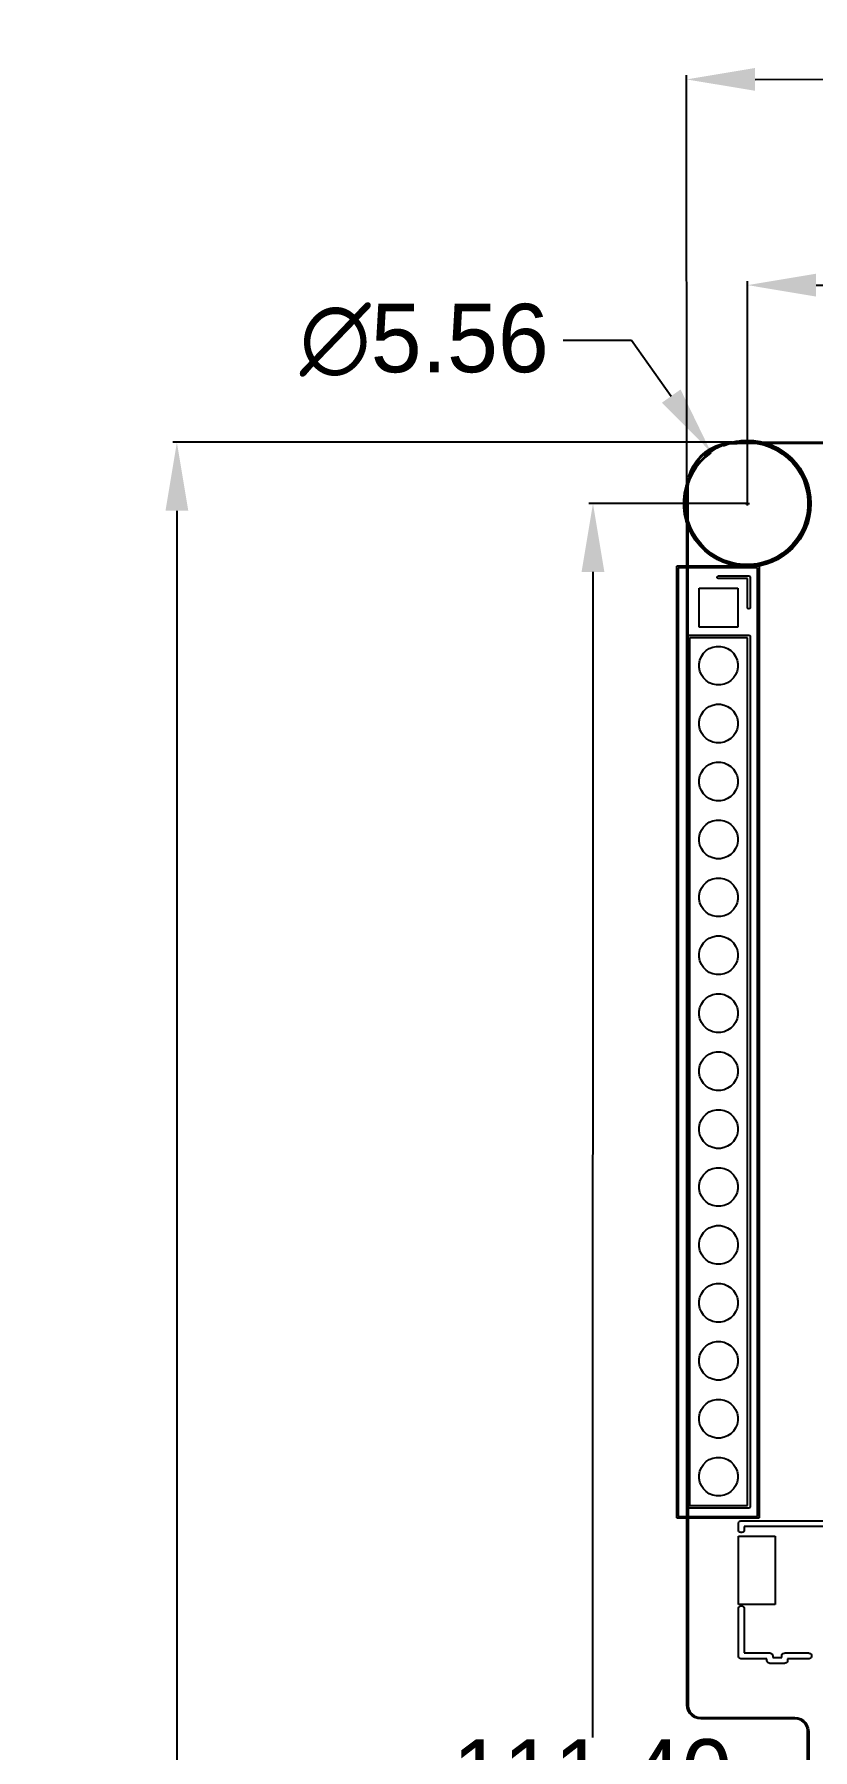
# Model space of a CAD drawing. Extents: x 99 to 187, y -188 to -32.
# Drawn here: x 98.6 to 132.7, y -106.9 to -31.7 of the extents above; entities that cross this region are included whole.
import ezdxf

# ---------------------------------------------------------------- set-up
doc = ezdxf.new("R2010")
doc.units = 0
doc.layers.get('0').update_dxf_attribs({"linetype": 'CONTINUOUS'})
doc.layers.get('Defpoints').update_dxf_attribs({"linetype": 'CONTINUOUS'})
doc.layers.add('BLACK', color=7, linetype='CONTINUOUS')
doc.dimstyles.get("Standard").update_dxf_attribs({"dimtxt": 3, "dimasz": 3, "dimexe": 0.18, "dimexo": 0.0625, "dimgap": 0.09, "dimtad": 0, "dimtih": 1, "dimtoh": 1, "dimzin": 0, "dimdsep": 46, "dimtxsty": 'Standard', "dimcen": 0.09, "dimclrd": 3, "dimclre": 3, "dimclrt": 3, "dimadec": 0, "dimazin": 0, "dimtfac": 1, "dimtofl": 0, "dimtmove": 0, "dimatfit": 3, "dimfxl": 1, "dimtolj": 1, "dimtzin": 0, "dimarcsym": 0})

# ---------------------------------------------------------------- blocks, each defined once
blk = doc.blocks.new('*D1')
at = {"color": 3, "linetype": 'Continuous', "lineweight": -2}
for p, q in [((121.765, -45.104), (124.765, -45.104)), ((124.765, -45.104), (126.501, -47.551)), ((129.754, -52.266), (129.934, -52.266)), ((129.844, -52.356), (129.844, -52.176))]:
    blk.add_line(p, q, dxfattribs=at)
at = {"color": 3, "linetype": 'Continuous'}
blk.add_solid([(126.909, -47.262), (126.093, -47.84), (128.236, -49.998)], dxfattribs=at)
at = {"layer": 'Defpoints', "color": 0, "linetype": 'Continuous'}
for p in [(128.236, -49.998), (131.451, -54.533)]:
    blk.add_point(p, dxfattribs=at)
at = {"color": 3, "linetype": 'Continuous', "insert": (115.675, -45.104), "char_height": 3, "attachment_point": 5}
blk.add_mtext('\\A1;∅5.56', dxfattribs=at)
blk = doc.blocks.new('*D2')
at = {"color": 3, "linetype": 'Continuous', "lineweight": -2}
for p, q in [((129.844, -52.203), (129.847, -42.506)), ((132.847, -42.687), (138.111, -42.689)), ((154.554, -42.695), (149.291, -42.693)), ((157.551, -52.214), (157.554, -42.517))]:
    blk.add_line(p, q, dxfattribs=at)
at = {"color": 3, "linetype": 'Continuous'}
for points in [[(132.847, -42.187), (132.847, -43.187), (129.847, -42.686)], [(154.555, -42.195), (154.554, -43.195), (157.554, -42.697)]]:
    blk.add_solid(points, dxfattribs=at)
at = {"layer": 'Defpoints', "color": 0, "linetype": 'Continuous'}
for p in [(157.554, -42.697), (129.844, -52.266), (157.551, -52.276)]:
    blk.add_point(p, dxfattribs=at)
at = {"color": 3, "linetype": 'Continuous', "insert": (143.701, -42.691), "char_height": 3, "attachment_point": 5}
blk.add_mtext('\\A1;27.71', dxfattribs=at)
blk = doc.blocks.new('*D3')
at = {"color": 3, "linetype": 'Continuous', "lineweight": -2}
for p, q in [((127.184, -51.578), (127.173, -33.487)), ((130.174, -33.665), (138.144, -33.66)), ((157.294, -33.649), (149.324, -33.654)), ((160.305, -51.559), (160.294, -33.468))]:
    blk.add_line(p, q, dxfattribs=at)
at = {"color": 3, "linetype": 'Continuous'}
for points in [[(130.173, -33.165), (130.174, -34.165), (127.174, -33.667)], [(157.294, -33.149), (157.295, -34.149), (160.294, -33.648)]]:
    blk.add_solid(points, dxfattribs=at)
at = {"layer": 'Defpoints', "color": 0, "linetype": 'Continuous'}
for p in [(160.294, -33.648), (127.184, -51.641), (160.305, -51.622)]:
    blk.add_point(p, dxfattribs=at)
at = {"color": 3, "linetype": 'Continuous', "insert": (143.734, -33.657), "char_height": 3, "attachment_point": 5}
blk.add_mtext('\\A1;33.12', dxfattribs=at)
blk = doc.blocks.new('*D9')
at = {"color": 3, "linetype": 'Continuous', "lineweight": -2}
for p, q in [((129.184, -49.578), (104.649, -49.577)), ((104.829, -52.577), (104.826, -107.356)), ((104.822, -163.241), (104.826, -110.536)), ((129.177, -166.243), (104.642, -166.241))]:
    blk.add_line(p, q, dxfattribs=at)
at = {"color": 3, "linetype": 'Continuous'}
for points in [[(104.329, -52.577), (105.329, -52.577), (104.829, -49.577)], [(104.322, -163.241), (105.322, -163.241), (104.822, -166.241)]]:
    blk.add_solid(points, dxfattribs=at)
at = {"layer": 'Defpoints', "color": 0, "linetype": 'Continuous'}
for p in [(104.829, -49.577), (129.247, -49.578), (129.24, -166.243)]:
    blk.add_point(p, dxfattribs=at)
at = {"color": 3, "linetype": 'Continuous', "insert": (104.826, -108.946), "char_height": 3, "attachment_point": 5}
blk.add_mtext('\\A1;116.66', dxfattribs=at)
blk = doc.blocks.new('*D10')
at = {"color": 3, "linetype": 'Continuous', "lineweight": -2}
for p, q in [((129.781, -52.266), (122.89, -52.262)), ((123.068, -55.262), (123.042, -106.373)), ((123.015, -160.663), (123.041, -109.553)), ((129.725, -163.667), (122.834, -163.663))]:
    blk.add_line(p, q, dxfattribs=at)
at = {"color": 3, "linetype": 'Continuous'}
for points in [[(122.568, -55.262), (123.568, -55.262), (123.07, -52.262)], [(122.515, -160.663), (123.515, -160.664), (123.014, -163.663)]]:
    blk.add_solid(points, dxfattribs=at)
at = {"layer": 'Defpoints', "color": 0, "linetype": 'Continuous'}
for p in [(129.844, -52.266), (123.014, -163.663), (129.788, -163.667)]:
    blk.add_point(p, dxfattribs=at)
at = {"color": 3, "linetype": 'Continuous', "insert": (123.042, -107.963), "char_height": 3, "attachment_point": 5}
blk.add_mtext('\\A1;111.40', dxfattribs=at)

msp = doc.modelspace()

# ---------------------------------------------------------------- linework, layer by layer
at = {"linetype": 'Continuous'}
msp.add_circle((129.843612, -52.26557), 2.779434, dxfattribs=at)
at = {"layer": 'BLACK', "linetype": 'Continuous'}
for p, q in [((128.712911, -49.648522), (128.977543, -49.595882)), ((128.755886, -49.701804), (129.049614, -49.599024)), ((129.114862, -49.628234), (128.853278, -49.662673)), ((128.874731, -49.659041), (129.142695, -49.623763)), ((128.977543, -49.595882), (129.246535, -49.578249)), ((129.049614, -49.599024), (129.353003, -49.529778)), ((129.360659, -49.574838), (129.062267, -49.642944)), ((129.246783, -49.628233), (129.114862, -49.628234)), ((129.142695, -49.623763), (129.386935, -49.623763)), ((129.246535, -49.578249), (129.246783, -49.5782)), ((129.246783, -49.5782), (154.6845, -49.5782)), ((129.246783, -49.6282), (129.246783, -49.628233)), ((154.6845, -49.6282), (129.246783, -49.6282)), ((129.353003, -49.529778), (129.662238, -49.494936)), ((129.6648, -49.54057), (129.360659, -49.574838)), ((129.386935, -49.623763), (129.667696, -49.592128)), ((129.970866, -49.54057), (129.6648, -49.54057)), ((129.667696, -49.592128), (129.96797, -49.592128)), ((129.96797, -49.592128), (130.266357, -49.625749)), ((130.275007, -49.574838), (129.970866, -49.54057)), ((129.973428, -49.494936), (130.282663, -49.529778)), ((130.266357, -49.625749), (130.559103, -49.692566)), ((130.573399, -49.642944), (130.275007, -49.574838)), ((130.282663, -49.529778), (130.586052, -49.599024)), ((130.586052, -49.599024), (130.87978, -49.701804)), ((127.460405, -50.609592), (127.610311, -50.385249)), ((127.559825, -50.537634), (127.724358, -50.323209)), ((127.730287, -50.311028), (127.569668, -50.520347)), ((127.610311, -50.385249), (127.788215, -50.182392)), ((127.724358, -50.323209), (127.915472, -50.132095)), ((127.916853, -50.124466), (127.730287, -50.311028)), ((127.748676, -50.416458), (127.968721, -50.196413)), ((127.999177, -50.230493), (127.782756, -50.446914)), ((127.788215, -50.182392), (127.991076, -50.00449)), ((127.915472, -50.132095), (128.129897, -49.967562)), ((128.126174, -49.96385), (127.916853, -50.124466)), ((127.968721, -50.196413), (128.21202, -50.002389)), ((127.991076, -50.00449), (128.215421, -49.854589)), ((128.238469, -50.039665), (127.999177, -50.230493)), ((128.354668, -49.831929), (128.126174, -49.96385)), ((128.129897, -49.967562), (128.363962, -49.832424)), ((128.21202, -50.002389), (128.475513, -49.836825)), ((128.215421, -49.854589), (128.457413, -49.735252)), ((128.598426, -49.730961), (128.354668, -49.831929)), ((128.363962, -49.832424), (128.613665, -49.728994)), ((128.457413, -49.735252), (128.712911, -49.648522)), ((128.475513, -49.836825), (128.755886, -49.701804)), ((128.853278, -49.662673), (128.598426, -49.730961)), ((128.613665, -49.728994), (128.874731, -49.659041)), ((129.062267, -49.642944), (128.773377, -49.744031)), ((130.559103, -49.692566), (130.842527, -49.79174)), ((130.862289, -49.744031), (130.573399, -49.642944)), ((130.842527, -49.79174), (131.113065, -49.922025)), ((131.138044, -49.876828), (130.862289, -49.744031)), ((130.87978, -49.701804), (131.160153, -49.836825)), ((131.113065, -49.922025), (131.367315, -50.08178)), ((131.397197, -50.039665), (131.138044, -49.876828)), ((131.160153, -49.836825), (131.423646, -50.002389)), ((131.367315, -50.08178), (131.602079, -50.268998)), ((131.636489, -50.230493), (131.397197, -50.039665)), ((131.423646, -50.002389), (131.666945, -50.196413)), ((131.602079, -50.268998), (131.814405, -50.481324)), ((131.85291, -50.446914), (131.636489, -50.230493)), ((131.666945, -50.196413), (131.88699, -50.416458)), ((127.201686, -51.37171), (127.25433, -51.107079)), ((127.251304, -51.282468), (127.321257, -51.021402)), ((127.254067, -51.203623), (127.389088, -50.92325)), ((127.25433, -51.107079), (127.341065, -50.851582)), ((127.336772, -50.992595), (127.26848, -51.247446)), ((127.429091, -50.945359), (127.296294, -51.221114)), ((127.321257, -51.021402), (127.424687, -50.771699)), ((127.437744, -50.748839), (127.336772, -50.992595)), ((127.341065, -50.851582), (127.460405, -50.609592)), ((127.389088, -50.92325), (127.554652, -50.659757)), ((127.424687, -50.771699), (127.559825, -50.537634)), ((127.591928, -50.686206), (127.429091, -50.945359)), ((127.569668, -50.520347), (127.437744, -50.748839)), ((127.554652, -50.659757), (127.748676, -50.416458)), ((127.782756, -50.446914), (127.591928, -50.686206)), ((131.814405, -50.481324), (132.001623, -50.716088)), ((132.043738, -50.686206), (131.85291, -50.446914)), ((131.88699, -50.416458), (132.081014, -50.659757)), ((132.001623, -50.716088), (132.161378, -50.970338)), ((132.206575, -50.945359), (132.043738, -50.686206)), ((132.081014, -50.659757), (132.246578, -50.92325)), ((132.161378, -50.970338), (132.291663, -51.240876)), ((132.339372, -51.221114), (132.206575, -50.945359)), ((132.246578, -50.92325), (132.381599, -51.203623)), ((127.047199, -52.109975), (127.082041, -51.80074)), ((127.082041, -51.80074), (127.151287, -51.497351)), ((127.127101, -51.808396), (127.092833, -52.112537)), ((127.195207, -51.510004), (127.127101, -51.808396)), ((127.144391, -52.115433), (127.178012, -51.817046)), ((127.151287, -51.497351), (127.254067, -51.203623)), ((127.178012, -51.817046), (127.216026, -51.650494)), ((127.184033, -51.640949), (127.201686, -51.37171)), ((127.184034, -51.640951), (127.184033, -51.640949)), ((127.184034, -51.640952), (127.184034, -51.640951)), ((127.187667, -104.932709), (127.184034, -51.640952)), ((127.296294, -51.221114), (127.195207, -51.510004)), ((127.216026, -51.550432), (127.251304, -51.282468)), ((127.216026, -51.650494), (127.216026, -51.550432)), ((127.234036, -51.50903), (127.234033, -51.640942)), ((127.234033, -51.640942), (127.234034, -51.640948)), ((127.234034, -51.640948), (127.237667, -104.932705)), ((127.26848, -51.247446), (127.234036, -51.50903)), ((132.291663, -51.240876), (132.390837, -51.5243)), ((132.440459, -51.510004), (132.339372, -51.221114)), ((132.381599, -51.203623), (132.484379, -51.497351)), ((132.390837, -51.5243), (132.457654, -51.817046)), ((132.508565, -51.808396), (132.440459, -51.510004)), ((132.457654, -51.817046), (132.491275, -52.115433)), ((132.484379, -51.497351), (132.553625, -51.80074)), ((132.542833, -52.112537), (132.508565, -51.808396)), ((132.553625, -51.80074), (132.588467, -52.109975)), ((127.047199, -52.112537), (127.047199, -52.109975)), ((127.047199, -52.421165), (127.047199, -52.112537)), ((127.082041, -52.7304), (127.047199, -52.421165)), ((127.092833, -52.112537), (127.092833, -52.418603)), ((127.092833, -52.418603), (127.127101, -52.722744)), ((127.144391, -52.415707), (127.144391, -52.115433)), ((127.178012, -52.714094), (127.144391, -52.415707)), ((132.491275, -52.415707), (132.457654, -52.714094)), ((132.491275, -52.115433), (132.491275, -52.415707)), ((132.508565, -52.722744), (132.542833, -52.418603)), ((132.542833, -52.418603), (132.542833, -52.112537)), ((132.588467, -52.421165), (132.553625, -52.7304)), ((132.588467, -52.109975), (132.588467, -52.421165)), ((127.151287, -53.033789), (127.082041, -52.7304)), ((127.127101, -52.722744), (127.195207, -53.021136)), ((127.254067, -53.327517), (127.151287, -53.033789)), ((127.244829, -53.00684), (127.178012, -52.714094)), ((127.195207, -53.021136), (127.296294, -53.310026)), ((127.344003, -53.290264), (127.244829, -53.00684)), ((127.389088, -53.60789), (127.254067, -53.327517)), ((127.296294, -53.310026), (127.429091, -53.585781)), ((127.474288, -53.560802), (127.344003, -53.290264)), ((132.291663, -53.290264), (132.161378, -53.560802)), ((132.206575, -53.585781), (132.339372, -53.310026)), ((132.381599, -53.327517), (132.246578, -53.60789)), ((132.390837, -53.00684), (132.291663, -53.290264)), ((132.339372, -53.310026), (132.440459, -53.021136)), ((132.484379, -53.033789), (132.381599, -53.327517)), ((132.457654, -52.714094), (132.390837, -53.00684)), ((132.440459, -53.021136), (132.508565, -52.722744)), ((132.553625, -52.7304), (132.484379, -53.033789)), ((127.554652, -53.871383), (127.389088, -53.60789)), ((127.429091, -53.585781), (127.591928, -53.844934)), ((127.634043, -53.815052), (127.474288, -53.560802)), ((127.748676, -54.114682), (127.554652, -53.871383)), ((127.591928, -53.844934), (127.782756, -54.084226)), ((127.821261, -54.049816), (127.634043, -53.815052)), ((127.968721, -54.334727), (127.748676, -54.114682)), ((127.782756, -54.084226), (127.999177, -54.300647)), ((128.033587, -54.262142), (127.821261, -54.049816)), ((131.814405, -54.049816), (131.602079, -54.262142)), ((131.636489, -54.300647), (131.85291, -54.084226)), ((131.88699, -54.114682), (131.666945, -54.334727)), ((132.001623, -53.815052), (131.814405, -54.049816)), ((131.85291, -54.084226), (132.043738, -53.844934)), ((132.081014, -53.871383), (131.88699, -54.114682)), ((132.161378, -53.560802), (132.001623, -53.815052)), ((132.043738, -53.844934), (132.206575, -53.585781)), ((132.246578, -53.60789), (132.081014, -53.871383)), ((128.21202, -54.528751), (127.968721, -54.334727)), ((127.999177, -54.300647), (128.238469, -54.491475)), ((128.268351, -54.44936), (128.033587, -54.262142)), ((128.475513, -54.694315), (128.21202, -54.528751)), ((128.238469, -54.491475), (128.497622, -54.654312)), ((128.522601, -54.609115), (128.268351, -54.44936)), ((128.755886, -54.829336), (128.475513, -54.694315)), ((128.497622, -54.654312), (128.773377, -54.787109)), ((128.793139, -54.7394), (128.522601, -54.609115)), ((129.049614, -54.932116), (128.755886, -54.829336)), ((128.773377, -54.787109), (129.062267, -54.888196)), ((129.076563, -54.838574), (128.793139, -54.7394)), ((129.062267, -54.888196), (129.360659, -54.956302)), ((129.369309, -54.905391), (129.076563, -54.838574)), ((129.667696, -54.939012), (129.369309, -54.905391)), ((130.266357, -54.905391), (129.96797, -54.939012)), ((130.559103, -54.838574), (130.266357, -54.905391)), ((130.275007, -54.956302), (130.573399, -54.888196)), ((130.842527, -54.7394), (130.559103, -54.838574)), ((130.573399, -54.888196), (130.862289, -54.787109)), ((130.87978, -54.829336), (130.586052, -54.932116)), ((131.113065, -54.609115), (130.842527, -54.7394)), ((130.862289, -54.787109), (131.138044, -54.654312)), ((131.160153, -54.694315), (130.87978, -54.829336)), ((131.367315, -54.44936), (131.113065, -54.609115)), ((131.138044, -54.654312), (131.397197, -54.491475)), ((131.423646, -54.528751), (131.160153, -54.694315)), ((131.602079, -54.262142), (131.367315, -54.44936)), ((131.397197, -54.491475), (131.636489, -54.300647)), ((131.666945, -54.334727), (131.423646, -54.528751)), ((126.745, -55.05), (126.746903, -55.040433)), ((126.745, -96.71), (126.745, -55.05)), ((126.746903, -55.040433), (126.7492, -55.038136)), ((126.7492, -55.0224), (126.751103, -55.012833)), ((126.7492, -55.038136), (126.7492, -55.0224)), ((126.751103, -55.012833), (126.764633, -54.999303)), ((126.764633, -54.999303), (126.7742, -54.9974)), ((126.7742, -54.9974), (129.335644, -54.9974)), ((126.7992, -55.075), (126.7992, -96.685)), ((130.285, -55.075), (126.7992, -55.075)), ((128.518767, -55.469439), (128.551239, -55.436967)), ((128.518767, -55.515361), (128.518767, -55.469439)), ((128.551239, -55.547833), (128.518767, -55.515361)), ((128.551239, -55.436967), (128.5742, -55.4324)), ((128.5742, -55.5524), (128.551239, -55.547833)), ((128.5742, -55.4324), (129.9042, -55.4324)), ((129.8442, -55.5524), (128.5742, -55.5524)), ((129.335644, -54.9974), (129.049614, -54.932116)), ((129.360659, -54.956302), (129.6648, -54.99057)), ((129.6648, -54.99057), (129.970866, -54.99057)), ((129.96797, -54.939012), (129.667696, -54.939012)), ((129.8442, -56.8224), (129.8442, -55.5524)), ((129.9042, -55.4324), (129.927161, -55.436967)), ((129.927161, -55.436967), (129.959633, -55.469439)), ((129.959633, -55.469439), (129.9642, -55.4924)), ((129.9642, -55.4924), (129.9642, -56.8224)), ((129.970866, -54.99057), (130.275007, -54.956302)), ((130.285, -96.685), (130.285, -55.075)), ((130.586052, -54.932116), (130.300022, -54.9974)), ((130.300022, -54.9974), (130.3242, -54.9974)), ((130.3242, -54.9974), (130.333767, -54.999303)), ((130.333767, -54.999303), (130.347297, -55.012833)), ((130.347297, -55.012833), (130.3492, -55.0224)), ((130.3492, -55.0224), (130.3492, -96.7224)), ((127.72, -57.68), (127.72, -55.98)), ((127.72, -55.98), (129.42, -55.98)), ((129.42, -55.98), (129.42, -57.68)), ((129.848767, -56.845361), (129.8442, -56.8224)), ((129.881239, -56.877833), (129.848767, -56.845361)), ((129.927161, -56.877833), (129.881239, -56.877833)), ((129.959633, -56.845361), (129.927161, -56.877833)), ((129.9642, -56.8224), (129.959633, -56.845361)), ((129.42, -57.68), (127.72, -57.68)), ((127.1842, -58.0924), (127.188767, -58.069439)), ((127.1842, -96.2524), (127.1842, -58.0924)), ((127.188767, -58.069439), (127.221239, -58.036967)), ((127.221239, -58.036967), (127.2442, -58.0324)), ((127.2442, -58.0324), (129.9042, -58.0324)), ((127.3042, -58.1524), (127.3042, -96.1924)), ((129.8442, -58.1524), (127.3042, -58.1524)), ((128.030766, -58.712941), (128.169313, -58.620367)), ((128.169313, -58.620367), (128.323258, -58.556601)), ((128.323258, -58.556601), (128.486685, -58.524093)), ((128.486685, -58.524093), (128.653315, -58.524093)), ((128.653315, -58.524093), (128.816742, -58.556601)), ((128.816742, -58.556601), (128.970687, -58.620367)), ((128.970687, -58.620367), (129.109234, -58.712941)), ((129.8442, -96.1924), (129.8442, -58.1524)), ((129.9042, -58.0324), (129.927161, -58.036967)), ((129.927161, -58.036967), (129.959633, -58.069439)), ((129.959633, -58.069439), (129.9642, -58.0924)), ((129.9642, -58.0924), (129.9642, -96.2524)), ((127.724093, -59.286685), (127.756601, -59.123258)), ((127.724093, -59.453315), (127.724093, -59.286685)), ((127.756601, -59.123258), (127.820367, -58.969313)), ((127.820367, -58.969313), (127.912941, -58.830766)), ((127.912941, -58.830766), (128.030766, -58.712941)), ((129.109234, -58.712941), (129.227059, -58.830766)), ((129.227059, -58.830766), (129.319633, -58.969313)), ((129.319633, -58.969313), (129.383399, -59.123258)), ((129.383399, -59.123258), (129.415907, -59.286685)), ((129.415907, -59.286685), (129.415907, -59.453315)), ((127.756601, -59.616742), (127.724093, -59.453315)), ((127.820367, -59.770687), (127.756601, -59.616742)), ((127.912941, -59.909234), (127.820367, -59.770687)), ((128.030766, -60.027059), (127.912941, -59.909234)), ((128.169313, -60.119633), (128.030766, -60.027059)), ((128.323258, -60.183399), (128.169313, -60.119633)), ((128.970687, -60.119633), (128.816742, -60.183399)), ((129.109234, -60.027059), (128.970687, -60.119633)), ((129.227059, -59.909234), (129.109234, -60.027059)), ((129.319633, -59.770687), (129.227059, -59.909234)), ((129.383399, -59.616742), (129.319633, -59.770687)), ((129.415907, -59.453315), (129.383399, -59.616742)), ((128.486685, -60.215907), (128.323258, -60.183399)), ((128.653315, -60.215907), (128.486685, -60.215907)), ((128.816742, -60.183399), (128.653315, -60.215907)), ((127.724093, -61.826685), (127.756601, -61.663258)), ((127.756601, -61.663258), (127.820367, -61.509313)), ((127.820367, -61.509313), (127.912941, -61.370766)), ((127.912941, -61.370766), (128.030766, -61.252941)), ((128.030766, -61.252941), (128.169313, -61.160367)), ((128.169313, -61.160367), (128.323258, -61.096601)), ((128.323258, -61.096601), (128.486685, -61.064093)), ((128.486685, -61.064093), (128.653315, -61.064093)), ((128.653315, -61.064093), (128.816742, -61.096601)), ((128.816742, -61.096601), (128.970687, -61.160367)), ((128.970687, -61.160367), (129.109234, -61.252941)), ((129.109234, -61.252941), (129.227059, -61.370766)), ((129.227059, -61.370766), (129.319633, -61.509313)), ((129.319633, -61.509313), (129.383399, -61.663258)), ((129.383399, -61.663258), (129.415907, -61.826685)), ((127.724093, -61.993315), (127.724093, -61.826685)), ((127.756601, -62.156742), (127.724093, -61.993315)), ((127.820367, -62.310687), (127.756601, -62.156742)), ((127.912941, -62.449234), (127.820367, -62.310687)), ((129.319633, -62.310687), (129.227059, -62.449234)), ((129.383399, -62.156742), (129.319633, -62.310687)), ((129.415907, -61.993315), (129.383399, -62.156742)), ((129.415907, -61.826685), (129.415907, -61.993315)), ((128.030766, -62.567059), (127.912941, -62.449234)), ((128.169313, -62.659633), (128.030766, -62.567059)), ((128.323258, -62.723399), (128.169313, -62.659633)), ((128.486685, -62.755907), (128.323258, -62.723399)), ((128.653315, -62.755907), (128.486685, -62.755907)), ((128.816742, -62.723399), (128.653315, -62.755907)), ((128.970687, -62.659633), (128.816742, -62.723399)), ((129.109234, -62.567059), (128.970687, -62.659633)), ((129.227059, -62.449234), (129.109234, -62.567059)), ((127.820367, -64.049313), (127.912941, -63.910766)), ((127.912941, -63.910766), (128.030766, -63.792941)), ((128.030766, -63.792941), (128.169313, -63.700367)), ((128.169313, -63.700367), (128.323258, -63.636601)), ((128.323258, -63.636601), (128.486685, -63.604093)), ((128.486685, -63.604093), (128.653315, -63.604093)), ((128.653315, -63.604093), (128.816742, -63.636601)), ((128.816742, -63.636601), (128.970687, -63.700367)), ((128.970687, -63.700367), (129.109234, -63.792941)), ((129.109234, -63.792941), (129.227059, -63.910766)), ((129.227059, -63.910766), (129.319633, -64.049313)), ((127.724093, -64.366685), (127.756601, -64.203258)), ((127.724093, -64.533315), (127.724093, -64.366685)), ((127.756601, -64.696742), (127.724093, -64.533315)), ((127.756601, -64.203258), (127.820367, -64.049313)), ((129.319633, -64.049313), (129.383399, -64.203258)), ((129.383399, -64.203258), (129.415907, -64.366685)), ((129.415907, -64.533315), (129.383399, -64.696742)), ((129.415907, -64.366685), (129.415907, -64.533315)), ((127.820367, -64.850687), (127.756601, -64.696742)), ((127.912941, -64.989234), (127.820367, -64.850687)), ((128.030766, -65.107059), (127.912941, -64.989234)), ((128.169313, -65.199633), (128.030766, -65.107059)), ((128.323258, -65.263399), (128.169313, -65.199633)), ((128.486685, -65.295907), (128.323258, -65.263399)), ((128.653315, -65.295907), (128.486685, -65.295907)), ((128.816742, -65.263399), (128.653315, -65.295907)), ((128.970687, -65.199633), (128.816742, -65.263399)), ((129.109234, -65.107059), (128.970687, -65.199633)), ((129.227059, -64.989234), (129.109234, -65.107059)), ((129.319633, -64.850687), (129.227059, -64.989234)), ((129.383399, -64.696742), (129.319633, -64.850687)), ((128.169313, -66.240367), (128.323258, -66.176601)), ((128.323258, -66.176601), (128.486685, -66.144093)), ((128.486685, -66.144093), (128.653315, -66.144093)), ((128.653315, -66.144093), (128.816742, -66.176601)), ((128.816742, -66.176601), (128.970687, -66.240367)), ((127.724093, -66.906685), (127.756601, -66.743258)), ((127.724093, -67.073315), (127.724093, -66.906685)), ((127.756601, -66.743258), (127.820367, -66.589313)), ((127.820367, -66.589313), (127.912941, -66.450766)), ((127.912941, -66.450766), (128.030766, -66.332941)), ((128.030766, -66.332941), (128.169313, -66.240367)), ((128.970687, -66.240367), (129.109234, -66.332941)), ((129.109234, -66.332941), (129.227059, -66.450766)), ((129.227059, -66.450766), (129.319633, -66.589313)), ((129.319633, -66.589313), (129.383399, -66.743258)), ((129.383399, -66.743258), (129.415907, -66.906685)), ((129.415907, -66.906685), (129.415907, -67.073315)), ((127.756601, -67.236742), (127.724093, -67.073315)), ((127.820367, -67.390687), (127.756601, -67.236742)), ((127.912941, -67.529234), (127.820367, -67.390687)), ((128.030766, -67.647059), (127.912941, -67.529234)), ((128.169313, -67.739633), (128.030766, -67.647059)), ((129.109234, -67.647059), (128.970687, -67.739633)), ((129.227059, -67.529234), (129.109234, -67.647059)), ((129.319633, -67.390687), (129.227059, -67.529234)), ((129.383399, -67.236742), (129.319633, -67.390687)), ((129.415907, -67.073315), (129.383399, -67.236742)), ((128.323258, -67.803399), (128.169313, -67.739633)), ((128.486685, -67.835907), (128.323258, -67.803399)), ((128.653315, -67.835907), (128.486685, -67.835907)), ((128.816742, -67.803399), (128.653315, -67.835907)), ((128.970687, -67.739633), (128.816742, -67.803399)), ((127.756601, -69.283258), (127.820367, -69.129313)), ((127.820367, -69.129313), (127.912941, -68.990766)), ((127.912941, -68.990766), (128.030766, -68.872941)), ((128.030766, -68.872941), (128.169313, -68.780367)), ((128.169313, -68.780367), (128.323258, -68.716601)), ((128.323258, -68.716601), (128.486685, -68.684093)), ((128.486685, -68.684093), (128.653315, -68.684093)), ((128.653315, -68.684093), (128.816742, -68.716601)), ((128.816742, -68.716601), (128.970687, -68.780367)), ((128.970687, -68.780367), (129.109234, -68.872941)), ((129.109234, -68.872941), (129.227059, -68.990766)), ((129.227059, -68.990766), (129.319633, -69.129313)), ((129.319633, -69.129313), (129.383399, -69.283258)), ((127.724093, -69.446685), (127.756601, -69.283258)), ((127.724093, -69.613315), (127.724093, -69.446685)), ((127.756601, -69.776742), (127.724093, -69.613315)), ((127.820367, -69.930687), (127.756601, -69.776742)), ((127.912941, -70.069234), (127.820367, -69.930687)), ((129.319633, -69.930687), (129.227059, -70.069234)), ((129.383399, -69.776742), (129.319633, -69.930687)), ((129.383399, -69.283258), (129.415907, -69.446685)), ((129.415907, -69.613315), (129.383399, -69.776742)), ((129.415907, -69.446685), (129.415907, -69.613315)), ((128.030766, -70.187059), (127.912941, -70.069234)), ((128.169313, -70.279633), (128.030766, -70.187059)), ((128.323258, -70.343399), (128.169313, -70.279633)), ((128.486685, -70.375907), (128.323258, -70.343399)), ((128.653315, -70.375907), (128.486685, -70.375907)), ((128.816742, -70.343399), (128.653315, -70.375907)), ((128.970687, -70.279633), (128.816742, -70.343399)), ((129.109234, -70.187059), (128.970687, -70.279633)), ((129.227059, -70.069234), (129.109234, -70.187059)), ((127.912941, -71.530766), (128.030766, -71.412941)), ((128.030766, -71.412941), (128.169313, -71.320367)), ((128.169313, -71.320367), (128.323258, -71.256601)), ((128.323258, -71.256601), (128.486685, -71.224093)), ((128.486685, -71.224093), (128.653315, -71.224093)), ((128.653315, -71.224093), (128.816742, -71.256601)), ((128.816742, -71.256601), (128.970687, -71.320367)), ((128.970687, -71.320367), (129.109234, -71.412941)), ((129.109234, -71.412941), (129.227059, -71.530766)), ((127.724093, -71.986685), (127.756601, -71.823258)), ((127.724093, -72.153315), (127.724093, -71.986685)), ((127.756601, -72.316742), (127.724093, -72.153315)), ((127.756601, -71.823258), (127.820367, -71.669313)), ((127.820367, -71.669313), (127.912941, -71.530766)), ((129.227059, -71.530766), (129.319633, -71.669313)), ((129.319633, -71.669313), (129.383399, -71.823258)), ((129.383399, -71.823258), (129.415907, -71.986685)), ((129.415907, -72.153315), (129.383399, -72.316742)), ((129.415907, -71.986685), (129.415907, -72.153315)), ((127.820367, -72.470687), (127.756601, -72.316742)), ((127.912941, -72.609234), (127.820367, -72.470687)), ((128.030766, -72.727059), (127.912941, -72.609234)), ((128.169313, -72.819633), (128.030766, -72.727059)), ((128.323258, -72.883399), (128.169313, -72.819633)), ((128.486685, -72.915907), (128.323258, -72.883399)), ((128.653315, -72.915907), (128.486685, -72.915907)), ((128.816742, -72.883399), (128.653315, -72.915907)), ((128.970687, -72.819633), (128.816742, -72.883399)), ((129.109234, -72.727059), (128.970687, -72.819633)), ((129.227059, -72.609234), (129.109234, -72.727059)), ((129.319633, -72.470687), (129.227059, -72.609234)), ((129.383399, -72.316742), (129.319633, -72.470687)), ((127.724093, -74.526685), (127.756601, -74.363258)), ((127.756601, -74.363258), (127.820367, -74.209313)), ((127.820367, -74.209313), (127.912941, -74.070766)), ((127.912941, -74.070766), (128.030766, -73.952941)), ((128.030766, -73.952941), (128.169313, -73.860367)), ((128.169313, -73.860367), (128.323258, -73.796601)), ((128.323258, -73.796601), (128.486685, -73.764093)), ((128.486685, -73.764093), (128.653315, -73.764093)), ((128.653315, -73.764093), (128.816742, -73.796601)), ((128.816742, -73.796601), (128.970687, -73.860367)), ((128.970687, -73.860367), (129.109234, -73.952941)), ((129.109234, -73.952941), (129.227059, -74.070766)), ((129.227059, -74.070766), (129.319633, -74.209313)), ((129.319633, -74.209313), (129.383399, -74.363258)), ((129.383399, -74.363258), (129.415907, -74.526685)), ((127.724093, -74.693315), (127.724093, -74.526685)), ((127.756601, -74.856742), (127.724093, -74.693315)), ((127.820367, -75.010687), (127.756601, -74.856742)), ((127.912941, -75.149234), (127.820367, -75.010687)), ((128.030766, -75.267059), (127.912941, -75.149234)), ((129.227059, -75.149234), (129.109234, -75.267059)), ((129.319633, -75.010687), (129.227059, -75.149234)), ((129.383399, -74.856742), (129.319633, -75.010687)), ((129.415907, -74.693315), (129.383399, -74.856742)), ((129.415907, -74.526685), (129.415907, -74.693315)), ((128.169313, -75.359633), (128.030766, -75.267059)), ((128.323258, -75.423399), (128.169313, -75.359633)), ((128.486685, -75.455907), (128.323258, -75.423399)), ((128.653315, -75.455907), (128.486685, -75.455907)), ((128.816742, -75.423399), (128.653315, -75.455907)), ((128.970687, -75.359633), (128.816742, -75.423399)), ((129.109234, -75.267059), (128.970687, -75.359633)), ((127.820367, -76.749313), (127.912941, -76.610766)), ((127.912941, -76.610766), (128.030766, -76.492941)), ((128.030766, -76.492941), (128.169313, -76.400367)), ((128.169313, -76.400367), (128.323258, -76.336601)), ((128.323258, -76.336601), (128.486685, -76.304093)), ((128.486685, -76.304093), (128.653315, -76.304093)), ((128.653315, -76.304093), (128.816742, -76.336601)), ((128.816742, -76.336601), (128.970687, -76.400367)), ((128.970687, -76.400367), (129.109234, -76.492941)), ((129.109234, -76.492941), (129.227059, -76.610766)), ((129.227059, -76.610766), (129.319633, -76.749313)), ((127.724093, -77.066685), (127.756601, -76.903258)), ((127.724093, -77.233315), (127.724093, -77.066685)), ((127.756601, -77.396742), (127.724093, -77.233315)), ((127.756601, -76.903258), (127.820367, -76.749313)), ((127.820367, -77.550687), (127.756601, -77.396742)), ((129.319633, -76.749313), (129.383399, -76.903258)), ((129.383399, -77.396742), (129.319633, -77.550687)), ((129.383399, -76.903258), (129.415907, -77.066685)), ((129.415907, -77.233315), (129.383399, -77.396742)), ((129.415907, -77.066685), (129.415907, -77.233315)), ((127.912941, -77.689234), (127.820367, -77.550687)), ((128.030766, -77.807059), (127.912941, -77.689234)), ((128.169313, -77.899633), (128.030766, -77.807059)), ((128.323258, -77.963399), (128.169313, -77.899633)), ((128.486685, -77.995907), (128.323258, -77.963399)), ((128.653315, -77.995907), (128.486685, -77.995907)), ((128.816742, -77.963399), (128.653315, -77.995907)), ((128.970687, -77.899633), (128.816742, -77.963399)), ((129.109234, -77.807059), (128.970687, -77.899633)), ((129.227059, -77.689234), (129.109234, -77.807059)), ((129.319633, -77.550687), (129.227059, -77.689234)), ((128.030766, -79.032941), (128.169313, -78.940367)), ((128.169313, -78.940367), (128.323258, -78.876601)), ((128.323258, -78.876601), (128.486685, -78.844093)), ((128.486685, -78.844093), (128.653315, -78.844093)), ((128.653315, -78.844093), (128.816742, -78.876601)), ((128.816742, -78.876601), (128.970687, -78.940367)), ((128.970687, -78.940367), (129.109234, -79.032941)), ((127.724093, -79.606685), (127.756601, -79.443258)), ((127.724093, -79.773315), (127.724093, -79.606685)), ((127.756601, -79.443258), (127.820367, -79.289313)), ((127.820367, -79.289313), (127.912941, -79.150766)), ((127.912941, -79.150766), (128.030766, -79.032941)), ((129.109234, -79.032941), (129.227059, -79.150766)), ((129.227059, -79.150766), (129.319633, -79.289313)), ((129.319633, -79.289313), (129.383399, -79.443258)), ((129.383399, -79.443258), (129.415907, -79.606685)), ((129.415907, -79.606685), (129.415907, -79.773315)), ((127.756601, -79.936742), (127.724093, -79.773315)), ((127.820367, -80.090687), (127.756601, -79.936742)), ((127.912941, -80.229234), (127.820367, -80.090687)), ((128.030766, -80.347059), (127.912941, -80.229234)), ((128.169313, -80.439633), (128.030766, -80.347059)), ((128.323258, -80.503399), (128.169313, -80.439633)), ((128.970687, -80.439633), (128.816742, -80.503399)), ((129.109234, -80.347059), (128.970687, -80.439633)), ((129.227059, -80.229234), (129.109234, -80.347059)), ((129.319633, -80.090687), (129.227059, -80.229234)), ((129.383399, -79.936742), (129.319633, -80.090687)), ((129.415907, -79.773315), (129.383399, -79.936742)), ((128.486685, -80.535907), (128.323258, -80.503399)), ((128.653315, -80.535907), (128.486685, -80.535907)), ((128.816742, -80.503399), (128.653315, -80.535907)), ((127.756601, -81.983258), (127.820367, -81.829313)), ((127.820367, -81.829313), (127.912941, -81.690766)), ((127.912941, -81.690766), (128.030766, -81.572941)), ((128.030766, -81.572941), (128.169313, -81.480367)), ((128.169313, -81.480367), (128.323258, -81.416601)), ((128.323258, -81.416601), (128.486685, -81.384093)), ((128.486685, -81.384093), (128.653315, -81.384093)), ((128.653315, -81.384093), (128.816742, -81.416601)), ((128.816742, -81.416601), (128.970687, -81.480367)), ((128.970687, -81.480367), (129.109234, -81.572941)), ((129.109234, -81.572941), (129.227059, -81.690766)), ((129.227059, -81.690766), (129.319633, -81.829313)), ((129.319633, -81.829313), (129.383399, -81.983258)), ((127.724093, -82.146685), (127.756601, -81.983258)), ((127.724093, -82.313315), (127.724093, -82.146685)), ((127.756601, -82.476742), (127.724093, -82.313315)), ((127.820367, -82.630687), (127.756601, -82.476742)), ((127.912941, -82.769234), (127.820367, -82.630687)), ((129.319633, -82.630687), (129.227059, -82.769234)), ((129.383399, -82.476742), (129.319633, -82.630687)), ((129.383399, -81.983258), (129.415907, -82.146685)), ((129.415907, -82.313315), (129.383399, -82.476742)), ((129.415907, -82.146685), (129.415907, -82.313315)), ((128.030766, -82.887059), (127.912941, -82.769234)), ((128.169313, -82.979633), (128.030766, -82.887059)), ((128.323258, -83.043399), (128.169313, -82.979633)), ((128.486685, -83.075907), (128.323258, -83.043399)), ((128.653315, -83.075907), (128.486685, -83.075907)), ((128.816742, -83.043399), (128.653315, -83.075907)), ((128.970687, -82.979633), (128.816742, -83.043399)), ((129.109234, -82.887059), (128.970687, -82.979633)), ((129.227059, -82.769234), (129.109234, -82.887059)), ((127.820367, -84.369313), (127.912941, -84.230766)), ((127.912941, -84.230766), (128.030766, -84.112941)), ((128.030766, -84.112941), (128.169313, -84.020367)), ((128.169313, -84.020367), (128.323258, -83.956601)), ((128.323258, -83.956601), (128.486685, -83.924093)), ((128.486685, -83.924093), (128.653315, -83.924093)), ((128.653315, -83.924093), (128.816742, -83.956601)), ((128.816742, -83.956601), (128.970687, -84.020367)), ((128.970687, -84.020367), (129.109234, -84.112941)), ((129.109234, -84.112941), (129.227059, -84.230766)), ((129.227059, -84.230766), (129.319633, -84.369313)), ((127.724093, -84.686685), (127.756601, -84.523258)), ((127.724093, -84.853315), (127.724093, -84.686685)), ((127.756601, -85.016742), (127.724093, -84.853315)), ((127.756601, -84.523258), (127.820367, -84.369313)), ((129.319633, -84.369313), (129.383399, -84.523258)), ((129.383399, -84.523258), (129.415907, -84.686685)), ((129.415907, -84.853315), (129.383399, -85.016742)), ((129.415907, -84.686685), (129.415907, -84.853315)), ((127.820367, -85.170687), (127.756601, -85.016742)), ((127.912941, -85.309234), (127.820367, -85.170687)), ((128.030766, -85.427059), (127.912941, -85.309234)), ((128.169313, -85.519633), (128.030766, -85.427059)), ((128.323258, -85.583399), (128.169313, -85.519633)), ((128.486685, -85.615907), (128.323258, -85.583399)), ((128.653315, -85.615907), (128.486685, -85.615907)), ((128.816742, -85.583399), (128.653315, -85.615907)), ((128.970687, -85.519633), (128.816742, -85.583399)), ((129.109234, -85.427059), (128.970687, -85.519633)), ((129.227059, -85.309234), (129.109234, -85.427059)), ((129.319633, -85.170687), (129.227059, -85.309234)), ((129.383399, -85.016742), (129.319633, -85.170687)), ((128.323258, -86.496601), (128.486685, -86.464093)), ((128.486685, -86.464093), (128.653315, -86.464093)), ((128.653315, -86.464093), (128.816742, -86.496601)), ((127.724093, -87.226685), (127.756601, -87.063258)), ((127.724093, -87.393315), (127.724093, -87.226685)), ((127.756601, -87.063258), (127.820367, -86.909313)), ((127.820367, -86.909313), (127.912941, -86.770766)), ((127.912941, -86.770766), (128.030766, -86.652941)), ((128.030766, -86.652941), (128.169313, -86.560367)), ((128.169313, -86.560367), (128.323258, -86.496601)), ((128.816742, -86.496601), (128.970687, -86.560367)), ((128.970687, -86.560367), (129.109234, -86.652941)), ((129.109234, -86.652941), (129.227059, -86.770766)), ((129.227059, -86.770766), (129.319633, -86.909313)), ((129.319633, -86.909313), (129.383399, -87.063258)), ((129.383399, -87.063258), (129.415907, -87.226685)), ((129.415907, -87.226685), (129.415907, -87.393315)), ((127.756601, -87.556742), (127.724093, -87.393315)), ((127.820367, -87.710687), (127.756601, -87.556742)), ((127.912941, -87.849234), (127.820367, -87.710687)), ((128.030766, -87.967059), (127.912941, -87.849234)), ((128.169313, -88.059633), (128.030766, -87.967059)), ((129.109234, -87.967059), (128.970687, -88.059633)), ((129.227059, -87.849234), (129.109234, -87.967059)), ((129.319633, -87.710687), (129.227059, -87.849234)), ((129.383399, -87.556742), (129.319633, -87.710687)), ((129.415907, -87.393315), (129.383399, -87.556742)), ((128.323258, -88.123399), (128.169313, -88.059633)), ((128.486685, -88.155907), (128.323258, -88.123399)), ((128.653315, -88.155907), (128.486685, -88.155907)), ((128.816742, -88.123399), (128.653315, -88.155907)), ((128.970687, -88.059633), (128.816742, -88.123399)), ((127.756601, -89.603258), (127.820367, -89.449313)), ((127.820367, -89.449313), (127.912941, -89.310766)), ((127.912941, -89.310766), (128.030766, -89.192941)), ((128.030766, -89.192941), (128.169313, -89.100367)), ((128.169313, -89.100367), (128.323258, -89.036601)), ((128.323258, -89.036601), (128.486685, -89.004093)), ((128.486685, -89.004093), (128.653315, -89.004093)), ((128.653315, -89.004093), (128.816742, -89.036601)), ((128.816742, -89.036601), (128.970687, -89.100367)), ((128.970687, -89.100367), (129.109234, -89.192941)), ((129.109234, -89.192941), (129.227059, -89.310766)), ((129.227059, -89.310766), (129.319633, -89.449313)), ((129.319633, -89.449313), (129.383399, -89.603258)), ((127.724093, -89.766685), (127.756601, -89.603258)), ((127.724093, -89.933315), (127.724093, -89.766685)), ((127.756601, -90.096742), (127.724093, -89.933315)), ((127.820367, -90.250687), (127.756601, -90.096742)), ((127.912941, -90.389234), (127.820367, -90.250687)), ((129.319633, -90.250687), (129.227059, -90.389234)), ((129.383399, -90.096742), (129.319633, -90.250687)), ((129.383399, -89.603258), (129.415907, -89.766685)), ((129.415907, -89.933315), (129.383399, -90.096742)), ((129.415907, -89.766685), (129.415907, -89.933315)), ((128.030766, -90.507059), (127.912941, -90.389234)), ((128.169313, -90.599633), (128.030766, -90.507059)), ((128.323258, -90.663399), (128.169313, -90.599633)), ((128.486685, -90.695907), (128.323258, -90.663399)), ((128.653315, -90.695907), (128.486685, -90.695907)), ((128.816742, -90.663399), (128.653315, -90.695907)), ((128.970687, -90.599633), (128.816742, -90.663399)), ((129.109234, -90.507059), (128.970687, -90.599633)), ((129.227059, -90.389234), (129.109234, -90.507059)), ((127.912941, -91.850766), (128.030766, -91.732941)), ((128.030766, -91.732941), (128.169313, -91.640367)), ((128.169313, -91.640367), (128.323258, -91.576601)), ((128.323258, -91.576601), (128.486685, -91.544093)), ((128.486685, -91.544093), (128.653315, -91.544093)), ((128.653315, -91.544093), (128.816742, -91.576601)), ((128.816742, -91.576601), (128.970687, -91.640367)), ((128.970687, -91.640367), (129.109234, -91.732941)), ((129.109234, -91.732941), (129.227059, -91.850766)), ((127.724093, -92.306685), (127.756601, -92.143258)), ((127.724093, -92.473315), (127.724093, -92.306685)), ((127.756601, -92.636742), (127.724093, -92.473315)), ((127.756601, -92.143258), (127.820367, -91.989313)), ((127.820367, -91.989313), (127.912941, -91.850766)), ((129.227059, -91.850766), (129.319633, -91.989313)), ((129.319633, -91.989313), (129.383399, -92.143258)), ((129.383399, -92.143258), (129.415907, -92.306685)), ((129.415907, -92.473315), (129.383399, -92.636742)), ((129.415907, -92.306685), (129.415907, -92.473315)), ((127.820367, -92.790687), (127.756601, -92.636742)), ((127.912941, -92.929234), (127.820367, -92.790687)), ((128.030766, -93.047059), (127.912941, -92.929234)), ((128.169313, -93.139633), (128.030766, -93.047059)), ((128.323258, -93.203399), (128.169313, -93.139633)), ((128.486685, -93.235907), (128.323258, -93.203399)), ((128.653315, -93.235907), (128.486685, -93.235907)), ((128.816742, -93.203399), (128.653315, -93.235907)), ((128.970687, -93.139633), (128.816742, -93.203399)), ((129.109234, -93.047059), (128.970687, -93.139633)), ((129.227059, -92.929234), (129.109234, -93.047059)), ((129.319633, -92.790687), (129.227059, -92.929234)), ((129.383399, -92.636742), (129.319633, -92.790687)), ((127.724093, -94.846685), (127.756601, -94.683258)), ((127.756601, -94.683258), (127.820367, -94.529313)), ((127.820367, -94.529313), (127.912941, -94.390766)), ((127.912941, -94.390766), (128.030766, -94.272941)), ((128.030766, -94.272941), (128.169313, -94.180367)), ((128.169313, -94.180367), (128.323258, -94.116601)), ((128.323258, -94.116601), (128.486685, -94.084093)), ((128.486685, -94.084093), (128.653315, -94.084093)), ((128.653315, -94.084093), (128.816742, -94.116601)), ((128.816742, -94.116601), (128.970687, -94.180367)), ((128.970687, -94.180367), (129.109234, -94.272941)), ((129.109234, -94.272941), (129.227059, -94.390766)), ((129.227059, -94.390766), (129.319633, -94.529313)), ((129.319633, -94.529313), (129.383399, -94.683258)), ((129.383399, -94.683258), (129.415907, -94.846685)), ((127.724093, -95.013315), (127.724093, -94.846685)), ((127.756601, -95.176742), (127.724093, -95.013315)), ((127.820367, -95.330687), (127.756601, -95.176742)), ((127.912941, -95.469234), (127.820367, -95.330687)), ((128.030766, -95.587059), (127.912941, -95.469234)), ((129.227059, -95.469234), (129.109234, -95.587059)), ((129.319633, -95.330687), (129.227059, -95.469234)), ((129.383399, -95.176742), (129.319633, -95.330687)), ((129.415907, -95.013315), (129.383399, -95.176742)), ((129.415907, -94.846685), (129.415907, -95.013315)), ((127.188767, -96.275361), (127.1842, -96.2524)), ((127.3042, -96.1924), (129.8442, -96.1924)), ((128.169313, -95.679633), (128.030766, -95.587059)), ((128.323258, -95.743399), (128.169313, -95.679633)), ((128.486685, -95.775907), (128.323258, -95.743399)), ((128.653315, -95.775907), (128.486685, -95.775907)), ((128.816742, -95.743399), (128.653315, -95.775907)), ((128.970687, -95.679633), (128.816742, -95.743399)), ((129.109234, -95.587059), (128.970687, -95.679633)), ((129.9642, -96.2524), (129.959633, -96.275361)), ((126.746903, -96.719567), (126.745, -96.71)), ((126.7492, -96.721864), (126.746903, -96.719567)), ((126.7492, -96.7224), (126.7492, -96.721864)), ((126.751103, -96.731967), (126.7492, -96.7224)), ((126.764633, -96.745497), (126.751103, -96.731967)), ((126.7742, -96.7474), (126.764633, -96.745497)), ((130.3242, -96.7474), (126.7742, -96.7474)), ((126.7992, -96.685), (130.285, -96.685)), ((127.221239, -96.307833), (127.188767, -96.275361)), ((127.2442, -96.3124), (127.221239, -96.307833)), ((129.9042, -96.3124), (127.2442, -96.3124)), ((129.44475, -96.9895), (129.44719, -96.964724)), ((129.44475, -97.2605), (129.44475, -96.9895)), ((129.44719, -96.964724), (129.466153, -96.918943)), ((129.466153, -96.918943), (129.501193, -96.883903)), ((129.501193, -96.883903), (129.546974, -96.86494)), ((129.546974, -96.86494), (129.57175, -96.8625)), ((129.57175, -96.8625), (130.82075, -96.8625)), ((129.927161, -96.307833), (129.9042, -96.3124)), ((129.959633, -96.275361), (129.927161, -96.307833)), ((130.333767, -96.745497), (130.3242, -96.7474)), ((130.347297, -96.731967), (130.333767, -96.745497)), ((130.3492, -96.7224), (130.347297, -96.731967)), ((130.82075, -96.8625), (135.94475, -96.8625)), ((129.44719, -97.285276), (129.44475, -97.2605)), ((129.466153, -97.331057), (129.44719, -97.285276)), ((129.45525, -100.5375), (129.45525, -97.5375)), ((129.45525, -97.5375), (131.05525, -97.5375)), ((129.45525, -100.5375), (129.45525, -97.5375)), ((129.45525, -97.5375), (131.05525, -97.5375)), ((129.501193, -97.366097), (129.466153, -97.331057)), ((129.546974, -97.38506), (129.501193, -97.366097)), ((129.596526, -97.38506), (129.546974, -97.38506)), ((129.642307, -97.366097), (129.596526, -97.38506)), ((129.677347, -97.331057), (129.642307, -97.366097)), ((129.69631, -97.285276), (129.677347, -97.331057)), ((129.69875, -97.2605), (129.69631, -97.285276)), ((130.82075, -97.1165), (129.69875, -97.1165)), ((129.69875, -97.1165), (129.69875, -97.2605)), ((143.32275, -97.1165), (130.82075, -97.1165)), ((131.05525, -97.5375), (131.05525, -100.5375)), ((131.05525, -97.5375), (131.05525, -100.5375)), ((129.44475, -100.7225), (129.44719, -100.697724)), ((129.44475, -102.7895), (129.44475, -100.7225)), ((129.44719, -100.697724), (129.466153, -100.651943)), ((131.05525, -100.5375), (129.45525, -100.5375)), ((131.05525, -100.5375), (129.45525, -100.5375)), ((129.466153, -100.651943), (129.501193, -100.616903)), ((129.501193, -100.616903), (129.546974, -100.59794)), ((129.546974, -100.59794), (129.596526, -100.59794)), ((129.596526, -100.59794), (129.642307, -100.616903)), ((129.642307, -100.616903), (129.677347, -100.651943)), ((129.677347, -100.651943), (129.69631, -100.697724)), ((129.69631, -100.697724), (129.69875, -100.7225)), ((129.69875, -100.7225), (129.69875, -102.6625)), ((129.44719, -102.814276), (129.44475, -102.7895)), ((129.466153, -102.860057), (129.44719, -102.814276)), ((129.501193, -102.895097), (129.466153, -102.860057)), ((129.546974, -102.91406), (129.501193, -102.895097)), ((129.57175, -102.9165), (129.546974, -102.91406)), ((130.69475, -102.9165), (129.57175, -102.9165)), ((129.69875, -102.6625), (130.82175, -102.6625)), ((130.69475, -102.9895), (130.69475, -102.9165)), ((130.69719, -103.014276), (130.69475, -102.9895)), ((130.716153, -103.060057), (130.69719, -103.014276)), ((130.82175, -102.6625), (130.846526, -102.66494)), ((130.846526, -102.66494), (130.892307, -102.683903)), ((130.892307, -102.683903), (130.927347, -102.718943)), ((130.927347, -102.718943), (130.94631, -102.764724)), ((130.94631, -102.764724), (130.94875, -102.7895)), ((130.94875, -102.7895), (130.94875, -102.8625)), ((130.94875, -102.8625), (131.34475, -102.8625)), ((131.34475, -102.7895), (131.34719, -102.764724)), ((131.34475, -102.8625), (131.34475, -102.7895)), ((131.34719, -102.764724), (131.366153, -102.718943)), ((131.366153, -102.718943), (131.401193, -102.683903)), ((131.401193, -102.683903), (131.446974, -102.66494)), ((131.446974, -102.66494), (131.47175, -102.6625)), ((131.47175, -102.6625), (132.52425, -102.6625)), ((131.59631, -103.014276), (131.577347, -103.060057)), ((131.59875, -102.9895), (131.59631, -103.014276)), ((132.52425, -102.9165), (131.59875, -102.9165)), ((131.59875, -102.9165), (131.59875, -102.9895)), ((132.52425, -102.6625), (132.549026, -102.66494)), ((132.549026, -102.91406), (132.52425, -102.9165)), ((132.549026, -102.66494), (132.594807, -102.683903)), ((132.594807, -102.895097), (132.549026, -102.91406)), ((132.594807, -102.683903), (132.629847, -102.718943)), ((132.629847, -102.860057), (132.594807, -102.895097)), ((132.629847, -102.718943), (132.64881, -102.764724)), ((132.64881, -102.814276), (132.629847, -102.860057)), ((132.64881, -102.764724), (132.64881, -102.814276)), ((130.751193, -103.095097), (130.716153, -103.060057)), ((130.796974, -103.11406), (130.751193, -103.095097)), ((130.82175, -103.1165), (130.796974, -103.11406)), ((131.47175, -103.1165), (130.82175, -103.1165)), ((131.496526, -103.11406), (131.47175, -103.1165)), ((131.542307, -103.095097), (131.496526, -103.11406)), ((131.577347, -103.060057), (131.542307, -103.095097)), ((127.202975, -105.068965), (127.1876, -104.932712)), ((127.1876, -104.932712), (127.187667, -104.932712)), ((127.187667, -104.93271), (127.187667, -104.932709)), ((127.187667, -104.932712), (127.187667, -104.93271)), ((127.248281, -105.198382), (127.202975, -105.068965)), ((127.237667, -104.932705), (127.2376, -104.933041)), ((127.2376, -104.933041), (127.23761, -104.996062)), ((127.23761, -104.996062), (127.265827, -105.119601)), ((127.321246, -105.314475), (127.248281, -105.198382)), ((127.265827, -105.119601), (127.320824, -105.233764)), ((127.320824, -105.233764), (127.399843, -105.33283)), ((127.418212, -105.411423), (127.321246, -105.314475)), ((127.399843, -105.33283), (127.498923, -105.411831)), ((127.534318, -105.484367), (127.418212, -105.411423)), ((127.498923, -105.411831), (127.613096, -105.466807)), ((127.663744, -105.529649), (127.534318, -105.484367)), ((127.613096, -105.466807), (127.73664, -105.495001)), ((127.8, -105.545), (127.663744, -105.529649)), ((127.73664, -105.495001), (127.8, -105.495)), ((127.8, -105.495), (131.917626, -105.495005)), ((131.917626, -105.545005), (127.8, -105.545)), ((131.917626, -105.495005), (131.919086, -105.495295)), ((131.91911, -105.544709), (131.917626, -105.545005)), ((131.919086, -105.495295), (131.919996, -105.495)), ((131.920004, -105.545), (131.91911, -105.544709)), ((131.919996, -105.495), (132.054638, -105.510149)), ((131.982545, -105.54499), (131.920004, -105.545)), ((132.104493, -105.572805), (131.982545, -105.54499)), ((132.054638, -105.510149), (132.182533, -105.554882)), ((132.217194, -105.627061), (132.104493, -105.572805)), ((132.182533, -105.554882), (132.297265, -105.626955)), ((132.314994, -105.705038), (132.217194, -105.627061)), ((132.297265, -105.626955), (132.39308, -105.722754)), ((132.392987, -105.802825), (132.314994, -105.705038)), ((132.447263, -105.915516), (132.392987, -105.802825)), ((132.39308, -105.722754), (132.465173, -105.837473)), ((132.475099, -106.03746), (132.447263, -105.915516)), ((132.465173, -105.837473), (132.509928, -105.96536)), ((132.475099, -106.098431), (132.475099, -106.03746)), ((132.509928, -105.96536), (132.5251, -106.1)), ((132.474787, -111.530001), (132.474788, -106.1)), ((132.474788, -106.1), (132.475099, -106.098431)), ((132.525099, -106.1), (132.524787, -106.100957)), ((132.524787, -106.100957), (132.524787, -111.530001)), ((132.5251, -106.1), (132.525099, -106.1))]:
    msp.add_line(p, q, dxfattribs=at)

# ---------------------------------------------------------------- dimensions: what is measured, and where the dimension line sits
at = {"linetype": 'Continuous'}
for p1, p2, distance, picture, middle in [((127.184034, -51.640952), (160.304833, -51.62159), 17.974078, '*D3', (143.733926, -33.657196)), ((129.843612, -52.26557), (157.55065, -52.27621), 9.579587, '*D2', (143.70081, -42.691304)), ((129.843612, -52.26557), (129.787833, -163.6668), -6.774027, '*D10', (123.041697, -107.962793))]:
    dim = msp.add_aligned_dim(p1=p1, p2=p2, distance=distance, dimstyle='Standard', dxfattribs=at)
    dim.commit()
    dim.dimension.update_dxf_attribs({"geometry": picture, "text_midpoint": middle})
dim = msp.add_diameter_dim_2p(p1=(131.451296, -54.532861), p2=(128.235928, -49.998279), dimstyle='Standard', dxfattribs=at)
dim.commit()
dim.dimension.update_dxf_attribs({"geometry": '*D1', "text_midpoint": (115.675401, -45.103849), "dimtype": 163})
dim = msp.add_linear_dim(base=(104.829222, -49.576745), p1=(129.239833, -166.24257), p2=(129.246783, -49.5782), angle=89.99658674, dimstyle='Standard', dxfattribs=at)
dim.commit()
dim.dimension.update_dxf_attribs({"geometry": '*D9', "text_midpoint": (104.825685, -108.946277), "dimtype": 161})

doc.saveas('drawing.dxf')
